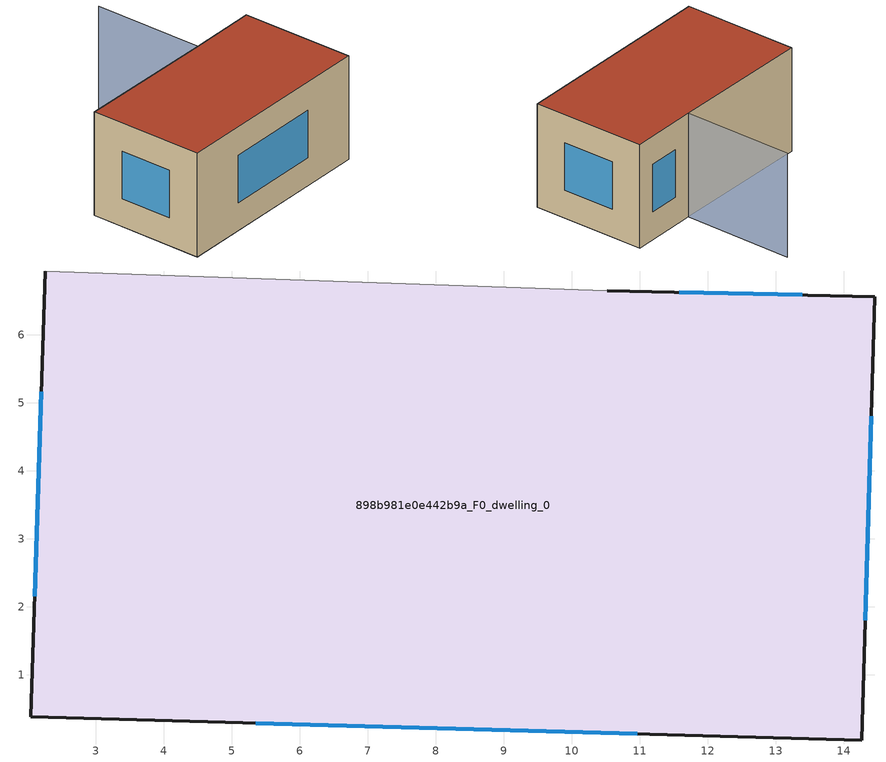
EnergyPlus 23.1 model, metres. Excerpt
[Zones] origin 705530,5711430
898b981e0e442b9a_F0_dwelling_0
 floor ground (EU_floor_Construction): 14.27,0.04 14.46,6.56 10.52,6.65 2.26,6.94 2.05,0.38 z0
 wall outside (EU_wall_Construction): 10.52,6.65 14.46,6.56 14.27,0.04 2.05,0.38 2.26,6.94 z0:6
 wall adiabatic (EU_wall_Construction): 2.26,6.94 10.52,6.65 z0:6
 window (EU_Window_Construction): 11.59,6.62 13.39,6.59 / 14.41,4.8 14.32,1.8 / 10.97,0.13 5.35,0.29 / 2.11,2.15 2.2,5.16 z1.62:4.38
 roof outside (EU_roof_Construction): 14.46,6.56 14.27,0.04 2.05,0.38 2.26,6.94 10.52,6.65 z6
shading: 10.74,12.97 10.52,6.64 / 10.52,6.64 2.26,6.94 z0:6
[Building]
EU S2 Campaign: North Axis=0; Terrain=City; Solar Distribution=FullExterior
[Site:Location]
London: Latitude=51.5; Longitude=-0.5; Time Zone=0; Elevation=25
[SizingPeriod:WeatherFileDays]
AnnualSizingPeriod: Begin Month=1; Begin Day of Month=1; End Month=12; End Day of Month=31; Day of Week for Start Day=Monday; Use Weather File Daylight Saving Period=No; Use Weather File Rain and Snow Indicators=No
[MATERIAL]
EU_InternalMass_Material: Roughness=MediumRough; Thickness=0.1; Conductivity=1; Density=1800; Specific Heat=900; Thermal Absorptance=0.9; Solar Absorptance=0.7; Visible Absorptance=0.7
[MATERIAL:NOMASS] Roughness=MediumRough; Thermal Absorptance=0.9; Solar Absorptance=0.7; Visible Absorptance=0.7
Name | Thermal Resistance
EU_wall_NoMass | 0.727863
EU_roof_NoMass | 0.773354
EU_floor_NoMass | 1.79329
[WINDOWMATERIAL:SIMPLEGLAZINGSYSTEM]
EU_Window_SimpleGlazing: UFactor=2.58614; Solar Heat Gain Coefficient=0.76; Visible Transmittance=0.76
[CONSTRUCTION]
EU_wall_Construction: EU_wall_NoMass
EU_roof_Construction: EU_roof_NoMass
EU_floor_Construction: EU_floor_NoMass
EU_InternalMass_Construction: EU_InternalMass_Material
EU_Window_Construction: EU_Window_SimpleGlazing
[ZONE]
898b981e0e442b9a_F0_dwelling_0: Type=1; Multiplier=1; Ceiling Height=autocalculate; Volume=478.175; Floor Area=autocalculate; Part of Total Floor Area=Yes
[INTERNALMASS]
898b981e0e442b9a_F0_dwelling_0_EU_InternalMass: Construction=EU_InternalMass_Construction; Zone or ZoneList=898b981e0e442b9a_F0_dwelling_0; Surface Area=79.6956
[OTHEREQUIPMENT]
EU_Step8_InternalGain_898b981e0e442b9a_F0_dwelling_0_f000: Fuel Type=Electricity; Zone or ZoneList or Space or SpaceList=898b981e0e442b9a_F0_dwelling_0; Schedule=EU_Step8_GainSchedule_898b981e0e442b9a_F0_dwelling_0_f000; Design Level Calculation Method=Watts/Area; Power per Zone Floor Area=1; Fraction Latent=0; Fraction Radiant=0; Fraction Lost=0; Carbon Dioxide Generation Rate=0; EndUse Subcategory=EU_Step8_InternalGains
[ZONEVENTILATION:DESIGNFLOWRATE]
EU_ConstantAir_898b981e0e442b9a_F0_dwelling_0: Zone or ZoneList or Space or SpaceList=898b981e0e442b9a_F0_dwelling_0; Schedule=EU_AlwaysOn; Design Flow Rate Calculation Method=AirChanges/Hour; Air Changes per Hour=0.484901; Ventilation Type=Natural; Fan Pressure Rise=0; Fan Total Efficiency=1; Constant Term Coefficient=1; Temperature Term Coefficient=0; Velocity Term Coefficient=0; Velocity Squared Term Coefficient=0; Minimum Indoor Temperature=-100; Maximum Indoor Temperature=100; Delta Temperature=-100; Minimum Outdoor Temperature=-100; Maximum Outdoor Temperature=100; Maximum Wind Speed=40
[HVACTEMPLATE:THERMOSTAT]
EU_HeatOnly_898b981e0e442b9a_F0_dwelling_0: Constant Heating Setpoint=20; Constant Cooling Setpoint=50
[HVACTEMPLATE:ZONE:IDEALLOADSAIRSYSTEM]
898b981e0e442b9a_F0_dwelling_0: Template Thermostat=EU_HeatOnly_898b981e0e442b9a_F0_dwelling_0; System Availability Schedule=EU_AlwaysOn; Maximum Heating Supply Air Temperature=50; Minimum Cooling Supply Air Temperature=13; Maximum Heating Supply Air Humidity Ratio=0.0156; Minimum Cooling Supply Air Humidity Ratio=0.0077; Heating Limit=NoLimit; Cooling Limit=NoLimit; Heating Availability Schedule=EU_AlwaysOn; Cooling Availability Schedule=EU_CoolingOff; Dehumidification Control Type=ConstantSensibleHeatRatio; Cooling Sensible Heat Ratio=0.7; Dehumidification Setpoint=60; Humidification Control Type=None; Humidification Setpoint=30; Outdoor Air Method=None; Outdoor Air Flow Rate per Person=0.00944; Outdoor Air Flow Rate per Zone Floor Area=0; Outdoor Air Flow Rate per Zone=0; Demand Controlled Ventilation Type=None; Outdoor Air Economizer Type=NoEconomizer; Heat Recovery Type=None; Sensible Heat Recovery Effectiveness=0.7; Latent Heat Recovery Effectiveness=0.65
[SIZING:ZONE]
898b981e0e442b9a_F0_dwelling_0: Zone Cooling Design Supply Air Temperature Input Method=SupplyAirTemperature; Zone Cooling Design Supply Air Temperature=13; Zone Heating Design Supply Air Temperature Input Method=SupplyAirTemperature; Zone Heating Design Supply Air Temperature=50; Zone Cooling Design Supply Air Humidity Ratio=0.008; Zone Heating Design Supply Air Humidity Ratio=0.008; Cooling Design Air Flow Method=DesignDay; Cooling Design Air Flow Rate=0; Cooling Minimum Air Flow per Zone Floor Area=0.000762; Cooling Minimum Air Flow=0; Cooling Minimum Air Flow Fraction=0.2; Heating Design Air Flow Method=DesignDay; Heating Design Air Flow Rate=0; Heating Maximum Air Flow per Zone Floor Area=0.002032; Heating Maximum Air Flow=0.141576; Heating Maximum Air Flow Fraction=0.3; Account for Dedicated Outdoor Air System=No; Dedicated Outdoor Air System Control Strategy=NeutralSupplyAir; Dedicated Outdoor Air Low Setpoint Temperature for Design=autosize; Dedicated Outdoor Air High Setpoint Temperature for Design=autosize; Zone Load Sizing Method=Sensible Load Only No Latent Load; Zone Latent Cooling Design Supply Air Humidity Ratio Input Method=HumidityRatioDifference; Zone Cooling Design Supply Air Humidity Ratio Difference=0.005; Zone Latent Heating Design Supply Air Humidity Ratio Input Method=HumidityRatioDifference; Zone Humidification Design Supply Air Humidity Ratio Difference=0.005
[SCHEDULE:CONSTANT]
Name | Hourly Value
EU_AlwaysOn | 1
EU_CoolingOff | 0
[SCHEDULE:FILE]
EU_Step8_GainSchedule_898b981e0e442b9a_F0_dwelling_0_f000: File=../../schedules/898b981e0e442b9a/898b981e0e442b9a_F0_dwelling_0_f000_gain.csv; Column Number=1; Rows to Skip at Top=0; Number of Hours of Data=8760; Column Separator=Comma; Interpolate to Timestep=No; Minutes per Item=60; Adjust Schedule for Daylight Savings=Yes
